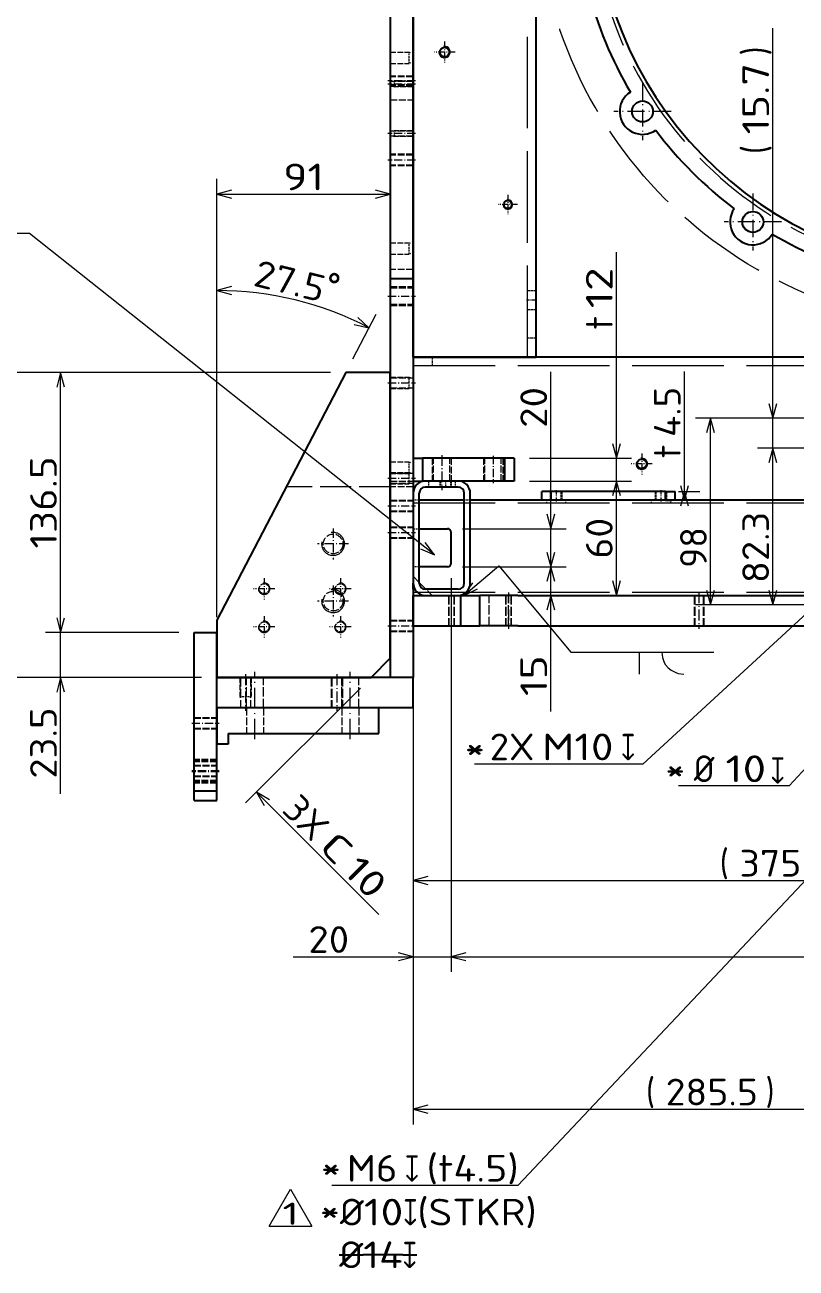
# Model space of a CAD drawing. Extents: x 0 to 1248, y -10 to 833.
# Drawn here: x 510.3 to 611.5, y 469.8 to 632.8 of the extents above; entities that cross this region are included whole.
import ezdxf
from ezdxf.enums import TextEntityAlignment as Align

# ---------------------------------------------------------------- set-up
doc = ezdxf.new("R2010")
doc.units = 0
for name, pattern in [('DASHDOT', [18.5, 12, -3, 0.5, -3]), ('DASHED', [15, 12, -3]), ('DASHSPACE', [30, 12, -18])]:
    doc.linetypes.add(name, pattern=pattern)
doc.layers.get('0').update_dxf_attribs({"lineweight": 13})
doc.styles.add('GDT', font='gdt.shx')
doc.styles.get("Standard").update_dxf_attribs({"font": 'isocp.shx'})
doc.dimstyles.get("Standard").update_dxf_attribs({"dimtxt": 2.5, "dimasz": 2.5, "dimexe": 1.25, "dimexo": 0.625, "dimtad": 1, "dimcen": 2.5, "dimadec": 0, "dimazin": 0, "dimtfac": 1, "dimtmove": 0, "dimatfit": 0, "dimfxl": 1, "dimarcsym": 0})

# ---------------------------------------------------------------- blocks, each defined once
blk = doc.blocks.new('*D141')
at = {"color": 7, "lineweight": 13}
for p, q in [((535.492862, 555.124795), (535.492862, 599.979798)), ((553.334789, 589.023816), (556.37775, 594.869298))]:
    blk.add_line(p, q, dxfattribs=at)
for points in [[(537.424716, 598.497433), (535.492862, 597.979798), (537.424716, 597.462159)], [(553.501666, 593.528153), (555.454257, 593.095273), (553.979701, 594.446454)]]:
    blk.add_lwpolyline(points, dxfattribs=at)
blk.add_arc((535.492862, 554.749795), 43.230003, 62.500001, 90.000003, dxfattribs=at)
at = {"color": 7, "lineweight": 13, "width": 0.836938}
blk.add_text('27.5', height=3.5, rotation=346.229823, dxfattribs=at).set_placement((540.116771, 598.640671), (549.193965, 596.416108), align=Align.FIT)
at = {"color": 7, "lineweight": 13}
blk.add_text('%%d', height=3.5, rotation=346.22983, dxfattribs=at).set_placement((549.360591, 597.09599))
blk = doc.blocks.new('*D144')
at = {"color": 7, "lineweight": 13}
for p, q in [((631.867862, 581.249795), (598.274154, 581.249795)), ((600.274154, 556.749795), (600.274154, 581.249795)), ((631.867862, 556.749795), (598.274154, 556.749795))]:
    blk.add_line(p, q, dxfattribs=at)
for points in [[(600.791793, 579.31794), (600.274154, 581.249795), (599.756515, 579.31794)], [(599.756515, 558.681649), (600.274154, 556.749795), (600.791793, 558.681649)]]:
    blk.add_lwpolyline(points, dxfattribs=at)
at = {"color": 7, "lineweight": 13, "width": 0.868247}
blk.add_text('98', height=3.5, rotation=90, dxfattribs=at).set_placement((599.774154, 561.610375), (599.774154, 566.964562), align=Align.FIT)
blk = doc.blocks.new('*D145')
at = {"color": 214, "lineweight": 13}
for p, q in [((635.448505, 576.477868), (591.380981, 535.882203)), ((591.380981, 535.882203), (569.286617, 535.882203))]:
    blk.add_line(p, q, dxfattribs=at)
blk.add_lwpolyline([(634.378377, 574.788247), (635.448505, 576.477868), (633.676935, 575.549676)], dxfattribs=at)
for s, width, p, p2 in [('2X', 0.953546, (571.286617, 536.382203), (577.16682, 536.382203)), ('M10', 0.921947, (578.166816, 536.382203), (587.539939, 536.382203))]:
    blk.add_text(s, height=3.5, dxfattribs=dict(at, width=width)).set_placement(p, p2, align=Align.FIT)
at = {"color": 214, "lineweight": 13, "style": 'GDT', "width": 0.526012}
blk.add_text('x', height=3.5, dxfattribs=at).set_placement((588.539939, 536.382203), (590.380981, 536.382203), align=Align.FIT)
blk = doc.blocks.new('*D152')
at = {"color": 7, "lineweight": 13}
for p, q in [((550.411288, 587.249795), (502.992862, 587.249795)), ((504.992862, 547.249795), (504.992862, 587.249795)), ((533.492862, 547.249795), (502.992862, 547.249795))]:
    blk.add_line(p, q, dxfattribs=at)
for points in [[(505.510501, 585.31794), (504.992862, 587.249795), (504.475223, 585.31794)], [(504.475223, 549.181649), (504.992862, 547.249795), (505.510501, 549.181649)]]:
    blk.add_lwpolyline(points, dxfattribs=at)
at = {"color": 7, "lineweight": 13, "width": 0.854609}
blk.add_text('160', height=3.5, rotation=90, dxfattribs=at).set_placement((504.492862, 563.1904), (504.492862, 571.30919), align=Align.FIT)
blk = doc.blocks.new('*D153')
at = {"color": 7, "lineweight": 13}
for p, q in [((535.492862, 555.124795), (535.492862, 612.624795)), ((535.492862, 610.624795), (558.242862, 610.624795))]:
    blk.add_line(p, q, dxfattribs=at)
for points in [[(537.424716, 611.142434), (535.492862, 610.624795), (537.424716, 610.107156)], [(556.311008, 610.107156), (558.242862, 610.624795), (556.311008, 611.142434)]]:
    blk.add_lwpolyline(points, dxfattribs=at)
at = {"color": 7, "lineweight": 13, "width": 1.036294}
blk.add_text('91', height=3.5, dxfattribs=at).set_placement((544.190768, 611.124795), (549.544955, 611.124795), align=Align.FIT)
blk = doc.blocks.new('*D157')
at = {"color": 7, "lineweight": 13}
for p, q in [((640.367862, 565.499795), (610.606464, 533.015473)), ((636.118869, 560.916283), (639.518063, 564.583092)), ((610.606464, 533.015473), (596.067672, 533.015473))]:
    blk.add_line(p, q, dxfattribs=at)
blk.add_lwpolyline([(638.584331, 562.814439), (639.518063, 564.583092), (637.8251, 563.518258)], dxfattribs=at)
blk.add_text('%%c', height=3.5, dxfattribs=at).set_placement((598.067672, 533.515473))
at = {"color": 7, "lineweight": 13, "width": 0.868247}
blk.add_text('10', height=3.5, dxfattribs=at).set_placement((602.215224, 533.515473), (607.569415, 533.515473), align=Align.FIT)
blk = doc.blocks.new('*D158')
at = {"color": 7, "lineweight": 13}
for p, q in [((579.316405, 556.749795), (579.316405, 587.327306)), ((567.742862, 566.749795), (581.316405, 566.749795)), ((567.742862, 561.749795), (581.316405, 561.749795))]:
    blk.add_line(p, q, dxfattribs=at)
for points in [[(578.798766, 568.681649), (579.316405, 566.749795), (579.834045, 568.681649)], [(579.834045, 559.81794), (579.316405, 561.749795), (578.798766, 559.81794)]]:
    blk.add_lwpolyline(points, dxfattribs=at)
at = {"color": 7, "lineweight": 13, "width": 0.868247}
blk.add_text('20', height=3.5, rotation=90, dxfattribs=at).set_placement((578.816405, 579.973115), (578.816405, 585.327302), align=Align.FIT)
blk = doc.blocks.new('*D159')
at = {"color": 7, "lineweight": 13}
for p, q in [((579.316405, 542.795357), (579.316405, 566.749795)), ((567.742862, 561.749795), (581.316405, 561.749795)), ((569.142863, 557.999795), (581.316405, 557.999795))]:
    blk.add_line(p, q, dxfattribs=at)
for points in [[(578.798766, 563.681649), (579.316405, 561.749795), (579.834045, 563.681649)], [(579.834045, 556.06794), (579.316405, 557.999795), (578.798766, 556.06794)]]:
    blk.add_lwpolyline(points, dxfattribs=at)
at = {"color": 7, "lineweight": 13, "width": 0.868247}
blk.add_text('15', height=3.5, rotation=90, dxfattribs=at).set_placement((578.816405, 544.795357), (578.816405, 550.149544), align=Align.FIT)
blk = doc.blocks.new('*D160')
at = {"color": 7, "lineweight": 13}
for p, q in [((566.242862, 560.249795), (566.242862, 508.624795)), ((561.242862, 557.599793), (561.242862, 508.624795)), ((545.494662, 510.624795), (571.242862, 510.624795))]:
    blk.add_line(p, q, dxfattribs=at)
for points in [[(559.311008, 510.107156), (561.242862, 510.624795), (559.311008, 511.142434)], [(568.174716, 511.142434), (566.242862, 510.624795), (568.174716, 510.107156)]]:
    blk.add_lwpolyline(points, dxfattribs=at)
at = {"color": 7, "lineweight": 13, "width": 0.868247}
blk.add_text('20', height=3.5, dxfattribs=at).set_placement((547.494662, 511.124795), (552.848849, 511.124795), align=Align.FIT)
blk = doc.blocks.new('*D161')
at = {"color": 7, "lineweight": 13}
for p, q in [((566.242862, 560.249795), (566.242862, 508.624795)), ((698.242862, 560.249795), (698.242862, 508.624795)), ((566.242862, 510.624795), (698.242862, 510.624795))]:
    blk.add_line(p, q, dxfattribs=at)
for points in [[(568.174716, 511.142434), (566.242862, 510.624795), (568.174716, 510.107156)], [(696.311012, 510.107156), (698.242862, 510.624795), (696.311012, 511.142434)]]:
    blk.add_lwpolyline(points, dxfattribs=at)
at = {"color": 7, "lineweight": 13, "width": 0.854609}
blk.add_text('528', height=3.5, dxfattribs=at).set_placement((622.713132, 511.124795), (630.831918, 511.124795), align=Align.FIT)
blk = doc.blocks.new('*D165')
at = {"color": 214, "lineweight": 13}
for p, q in [((654.478437, 564.954026), (574.992858, 480.624795)), ((574.992858, 480.624795), (550.564723, 480.624795))]:
    blk.add_line(p, q, dxfattribs=at)
blk.add_lwpolyline([(653.530065, 563.193177), (654.478437, 564.954026), (652.776698, 563.903268)], dxfattribs=at)
for s, width, p, p2 in [('M6', 0.967101, (552.564731, 481.124795), (559.173251, 481.124795)), ('(t4.5)', 0.843007, (563.014285, 481.124795), (575.097381, 481.124795))]:
    blk.add_text(s, height=3.5, dxfattribs=dict(at, width=width)).set_placement(p, p2, align=Align.FIT)
at = {"color": 214, "lineweight": 13, "style": 'GDT', "width": 0.52601}
blk.add_text('x', height=3.5, dxfattribs=at).set_placement((560.173251, 481.124795), (562.014285, 481.124795), align=Align.FIT)
blk = doc.blocks.new('*D168')
at = {"color": 7, "lineweight": 13}
for p, q in [((596.843814, 570.499795), (596.843814, 587.353657)), ((596.059329, 571.624795), (598.843814, 571.624795)), ((596.059329, 570.499795), (598.843814, 570.499795))]:
    blk.add_line(p, q, dxfattribs=at)
for points in [[(596.326175, 572.431649), (596.843814, 570.499795), (597.361453, 572.431649)], [(597.361453, 569.69294), (596.843814, 571.624795), (596.326175, 569.69294)]]:
    blk.add_lwpolyline(points, dxfattribs=at)
for s, width, p, p2 in [('4.5', 0.840154, (596.343814, 578.772446), (596.343814, 585.353654)), ('t', 1.09249, (596.343814, 575.95163), (596.343814, 577.772446))]:
    blk.add_text(s, height=3.5, rotation=90, dxfattribs=dict(at, width=width)).set_placement(p, p2, align=Align.FIT)
blk = doc.blocks.new('*D169')
at = {"color": 7, "lineweight": 13}
for p, q in [((514.992862, 531.967316), (514.992862, 558.124795)), ((530.492862, 553.124795), (512.992862, 553.124795)), ((533.492862, 547.249795), (512.992862, 547.249795))]:
    blk.add_line(p, q, dxfattribs=at)
for points in [[(514.475223, 555.056649), (514.992862, 553.124795), (515.510501, 555.056649)], [(515.510501, 545.31794), (514.992862, 547.249795), (514.475223, 545.31794)]]:
    blk.add_lwpolyline(points, dxfattribs=at)
at = {"color": 7, "lineweight": 13, "width": 0.836938}
blk.add_text('23.5', height=3.5, rotation=90, dxfattribs=at).set_placement((514.492862, 533.967316), (514.492862, 543.313126), align=Align.FIT)
blk = doc.blocks.new('*D170')
at = {"color": 7, "lineweight": 13}
for p, q in [((550.411288, 587.249795), (512.992862, 587.249795)), ((514.992862, 553.124795), (514.992862, 587.249795)), ((530.492862, 553.124795), (512.992862, 553.124795))]:
    blk.add_line(p, q, dxfattribs=at)
for points in [[(515.510501, 585.31794), (514.992862, 587.249795), (514.475223, 585.31794)], [(514.475223, 555.056649), (514.992862, 553.124795), (515.510501, 555.056649)]]:
    blk.add_lwpolyline(points, dxfattribs=at)
at = {"color": 7, "lineweight": 13, "width": 0.8352}
blk.add_text('136.5', height=3.5, rotation=90, dxfattribs=at).set_placement((514.492862, 564.132096), (514.492862, 576.242493), align=Align.FIT)
blk = doc.blocks.new('*D171')
at = {"color": 7, "lineweight": 13}
for p, q in [((632.617862, 555.999795), (632.617862, 488.624795)), ((561.242862, 541.249795), (561.242862, 488.624795)), ((561.242862, 490.624795), (632.617862, 490.624795))]:
    blk.add_line(p, q, dxfattribs=at)
for points in [[(563.174716, 491.142434), (561.242862, 490.624795), (563.174716, 490.107156)], [(630.68601, 490.107156), (632.617862, 490.624795), (630.68601, 491.142434)]]:
    blk.add_lwpolyline(points, dxfattribs=at)
for s, p in [('(', (591.802741, 491.124795)), (')', (607.49118, 491.124795))]:
    blk.add_text(s, height=3.5, dxfattribs=at).set_placement(p)
at = {"color": 7, "lineweight": 13, "width": 0.8352}
blk.add_text('285.5', height=3.5, dxfattribs=at).set_placement((594.380775, 491.124795), (606.49118, 491.124795), align=Align.FIT)
blk = doc.blocks.new('*D174')
at = {"color": 7, "lineweight": 13}
for p, q in [((576.492862, 572.999795), (589.919112, 572.999795)), ((587.919112, 557.999795), (587.919112, 572.999795))]:
    blk.add_line(p, q, dxfattribs=at)
for points in [[(588.436752, 571.06794), (587.919112, 572.999795), (587.401473, 571.06794)], [(587.401473, 559.931649), (587.919112, 557.999795), (588.436752, 559.931649)]]:
    blk.add_lwpolyline(points, dxfattribs=at)
at = {"color": 7, "lineweight": 13, "width": 0.868247}
blk.add_text('60', height=3.5, rotation=90, dxfattribs=at).set_placement((587.419112, 562.822701), (587.419112, 568.176888), align=Align.FIT)
blk = doc.blocks.new('*D175')
at = {"color": 7, "lineweight": 13}
for p, q in [((587.919112, 567.999795), (587.919112, 603.000512)), ((576.492862, 575.999795), (589.919112, 575.999795)), ((576.492862, 572.999795), (589.919112, 572.999795))]:
    blk.add_line(p, q, dxfattribs=at)
for points in [[(587.401473, 577.931649), (587.919112, 575.999795), (588.436752, 577.931649)], [(588.436752, 571.06794), (587.919112, 572.999795), (587.401473, 571.06794)]]:
    blk.add_lwpolyline(points, dxfattribs=at)
for s, width, p, p2 in [('12', 0.868247, (587.419112, 595.646325), (587.419112, 601.000512)), ('t', 1.092485, (587.419112, 592.825513), (587.419112, 594.646321))]:
    blk.add_text(s, height=3.5, rotation=90, dxfattribs=dict(at, width=width)).set_placement(p, p2, align=Align.FIT)
blk = doc.blocks.new('*D180')
at = {"color": 7, "lineweight": 13}
for p, q in [((654.992862, 562.099793), (654.992862, 518.624795)), ((561.242862, 541.249795), (561.242862, 518.624795)), ((561.242862, 520.624795), (654.992862, 520.624795))]:
    blk.add_line(p, q, dxfattribs=at)
for points in [[(563.174716, 521.142434), (561.242862, 520.624795), (563.174716, 520.107156)], [(653.06101, 520.107156), (654.992862, 520.624795), (653.06101, 521.142434)]]:
    blk.add_lwpolyline(points, dxfattribs=at)
for s, p in [('(', (601.480434, 521.124795)), (')', (613.177255, 521.124795))]:
    blk.add_text(s, height=3.5, dxfattribs=at).set_placement(p)
at = {"color": 7, "lineweight": 13, "width": 0.854609}
blk.add_text('375', height=3.5, dxfattribs=at).set_placement((604.058469, 521.124795), (612.177255, 521.124795), align=Align.FIT)
blk = doc.blocks.new('*D181')
at = {"color": 7, "lineweight": 13}
for p, q in [((632.542862, 577.324792), (606.440505, 577.324792)), ((608.440505, 556.749795), (608.440505, 577.324792)), ((631.867862, 556.749795), (606.440505, 556.749795))]:
    blk.add_line(p, q, dxfattribs=at)
for points in [[(608.958142, 575.392945), (608.440505, 577.324792), (607.922868, 575.392945)], [(607.922868, 558.681649), (608.440505, 556.749795), (608.958142, 558.681649)]]:
    blk.add_lwpolyline(points, dxfattribs=at)
at = {"color": 7, "lineweight": 13, "width": 0.836938}
blk.add_text('82.3', height=3.5, rotation=90, dxfattribs=at).set_placement((607.940505, 559.613114), (607.940505, 568.958924), align=Align.FIT)
blk = doc.blocks.new('*D182')
at = {"color": 7, "lineweight": 13}
for p, q in [((608.440505, 572.324792), (608.440505, 632.381827)), ((631.867862, 581.249795), (606.440505, 581.249795)), ((632.542862, 577.324792), (606.440505, 577.324792))]:
    blk.add_line(p, q, dxfattribs=at)
for points in [[(607.922868, 583.181649), (608.440505, 581.249795), (608.958142, 583.181649)], [(608.958142, 575.392945), (608.440505, 577.324792), (607.922868, 575.392945)]]:
    blk.add_lwpolyline(points, dxfattribs=at)
for s, p in [(')', (607.940505, 628.803794)), ('(', (607.940505, 615.879948))]:
    blk.add_text(s, height=3.5, rotation=90.000003, dxfattribs=at).set_placement(p)
at = {"color": 7, "lineweight": 13, "width": 0.836938}
blk.add_text('15.7', height=3.5, rotation=90, dxfattribs=at).set_placement((607.940505, 618.457986), (607.940505, 627.803794), align=Align.FIT)

msp = doc.modelspace()

# ---------------------------------------------------------------- linework, layer by layer
at = {"color": 7, "linetype": 'DASHED', "lineweight": 13}
for p, q in [((576.2429, 589.2498), (576.2429, 699.6248)), ((706.9929, 588.1248), (561.2429, 588.1248)), ((706.9929, 570.0998), (561.2429, 570.0998)), ((706.9929, 558.3998), (561.2429, 558.3998)), ((638.2178, 557.9998), (567.1429, 557.9998))]:
    msp.add_line(p, q, dxfattribs=at)
at = {"color": 7, "lineweight": 25}
for p, q in [((577.3679, 589.2498), (577.3679, 699.6248)), ((561.2429, 589.2498), (561.2429, 684.6248)), ((558.2429, 671.613), (558.2429, 599.4998)), ((561.2429, 671.613), (561.2429, 599.4998)), ((558.2429, 599.4998), (558.2429, 547.2498)), ((561.2429, 599.4998), (558.2429, 599.4998)), ((561.2429, 599.4998), (561.2429, 575.9998)), ((664.6179, 589.2498), (561.2429, 589.2498)), ((561.2429, 589.2498), (561.2429, 575.9999)), ((561.2429, 589.2498), (577.3679, 589.2498)), ((552.4113, 587.2498), (535.4929, 554.7498)), ((558.2429, 587.2498), (552.4113, 587.2498)), ((558.2429, 549.7498), (558.2429, 587.2498)), ((561.2429, 575.9998), (562.4929, 575.9998)), ((561.2429, 575.9998), (561.2429, 572.9998)), ((573.2429, 575.9998), (562.4929, 575.9998)), ((562.4929, 575.9998), (562.4929, 572.9998)), ((574.4929, 575.9998), (573.2429, 575.9998)), ((573.2429, 575.9998), (573.2429, 572.9998)), ((574.4929, 575.9998), (574.4929, 572.9998)), ((561.2429, 572.9999), (561.2429, 571.4176)), ((561.2429, 572.9998), (561.2429, 571.4046)), ((561.2429, 572.9998), (562.4929, 572.9998)), ((562.8411, 572.9998), (562.4929, 572.9998)), ((567.1429, 572.9998), (562.8429, 572.9998)), ((573.2429, 572.9998), (567.1429, 572.9998)), ((574.4929, 572.9998), (573.2429, 572.9998)), ((561.2429, 571.3998), (561.2429, 559.5998)), ((562.0429, 559.5998), (562.0429, 571.3998)), ((567.1429, 572.1998), (562.8429, 572.1998)), ((567.9429, 559.5998), (567.9429, 571.3998)), ((568.7429, 559.5998), (568.7429, 571.3998)), ((578.1179, 570.4998), (578.1179, 571.6248)), ((579.3679, 571.6248), (578.1179, 571.6248)), ((579.3679, 570.4998), (579.3679, 571.6248)), ((594.3679, 571.6248), (579.3679, 571.6248)), ((594.3679, 571.6248), (595.6179, 571.6248)), ((594.3679, 570.4998), (594.3679, 571.6248)), ((595.6179, 570.4998), (595.6179, 571.6248)), ((567.9428, 570.4998), (562.0428, 570.4998)), ((632.6178, 570.4998), (568.7428, 570.4998)), ((579.3679, 570.4998), (578.5679, 570.4998)), ((594.3679, 570.4998), (579.3679, 570.4998)), ((594.3679, 570.4998), (595.1679, 570.4998)), ((562.0428, 566.7498), (565.7429, 566.7498)), ((566.2429, 562.2498), (566.2429, 566.2498)), ((565.7429, 561.7498), (562.0429, 561.7498)), ((561.2429, 559.595), (561.2429, 547.2498)), ((561.2429, 558.7998), (561.2429, 559.5903)), ((561.2429, 558.7998), (561.2429, 557.9998)), ((561.2429, 553.9998), (561.2429, 557.9998)), ((561.2429, 557.9998), (567.4929, 557.9998)), ((567.1429, 558.7998), (562.8429, 558.7998)), ((562.8429, 557.9998), (567.1429, 557.9998)), ((567.4929, 553.9998), (567.4929, 557.9998)), ((567.4929, 557.9998), (569.9929, 557.9998)), ((569.9929, 553.9998), (569.9929, 557.9998)), ((574.9929, 557.9998), (569.9929, 557.9998)), ((574.9929, 557.9998), (631.6179, 557.9998)), ((535.4929, 554.7498), (535.4929, 547.2498)), ((532.4929, 553.1248), (535.4929, 553.1248)), ((532.4929, 532.3748), (532.4929, 553.1248)), ((535.4929, 532.3748), (535.4929, 553.1248)), ((561.2429, 553.9998), (567.4929, 553.9998)), ((567.4929, 553.9998), (569.9929, 553.9998)), ((574.9929, 553.9998), (569.9929, 553.9998)), ((574.9929, 553.9998), (631.6179, 553.9998)), ((558.2429, 549.7498), (555.7429, 547.2498)), ((561.2429, 547.2498), (535.4929, 547.2498)), ((535.4929, 543.2498), (535.4929, 547.2498)), ((535.4929, 547.2498), (555.7429, 547.2498)), ((561.2429, 547.2498), (558.2429, 547.2498)), ((561.2429, 543.2498), (561.2429, 547.2498)), ((561.2429, 543.2498), (535.4929, 543.2498)), ((535.4929, 543.2498), (535.4929, 538.4998)), ((556.7429, 543.2498), (535.4929, 543.2498)), ((556.7429, 539.8748), (556.7429, 543.2498)), ((536.9929, 539.8748), (556.7429, 539.8748)), ((536.9929, 539.8748), (536.9929, 538.4998)), ((536.9929, 538.4998), (535.4929, 538.4998)), ((532.4929, 532.3748), (535.4929, 532.3748)), ((532.4929, 531.1248), (532.4929, 532.3748)), ((535.4929, 531.1248), (535.4929, 532.3748)), ((532.4929, 531.1248), (535.4929, 531.1248)), ((551.5522, 471.5313), (554.6998, 471.5313)), ((554.6998, 471.5718), (559.879, 471.5718)), ((559.879, 471.5212), (561.72, 471.5212))]:
    msp.add_line(p, q, dxfattribs=at)
at = {"color": 7, "linetype": 'DASHDOT', "lineweight": 13, "ltscale": 0.06875}
for p, q in [((565.3679, 630.6248), (565.3679, 627.8748)), ((566.7429, 629.2498), (563.9929, 629.2498)), ((591.2429, 576.6248), (591.2429, 573.8748)), ((592.6179, 575.2498), (589.8679, 575.2498))]:
    msp.add_line(p, q, dxfattribs=at)
at = {"color": 7, "linetype": 'DASHED', "lineweight": 13, "ltscale": 0.0625}
for p, q in [((558.2429, 629.2498), (560.7429, 629.2498)), ((558.2429, 627.7498), (560.7429, 627.7498)), ((561.2429, 625.4237), (558.7429, 625.4237)), ((561.2429, 624.6737), (558.7429, 624.6737)), ((561.2429, 618.9286), (558.7429, 618.9286)), ((561.2429, 618.1786), (558.7429, 618.1786)), ((558.2429, 604.2498), (560.7429, 604.2498)), ((558.2429, 604.2498), (560.7429, 604.2498)), ((558.2429, 602.7498), (560.7429, 602.7498)), ((558.2429, 602.7498), (560.7429, 602.7498)), ((558.2429, 586.6248), (560.7429, 586.6248)), ((558.2429, 585.1248), (560.7429, 585.1248)), ((558.2429, 575.4998), (560.7429, 575.4998)), ((558.2429, 575.4998), (560.7429, 575.4998)), ((558.2429, 574.1248), (560.7429, 574.1248)), ((558.2429, 573.9998), (560.7429, 573.9998)), ((558.2429, 573.9998), (560.7429, 573.9998)), ((558.2429, 572.6248), (560.7429, 572.6248)), ((538.4929, 547.2498), (538.4929, 544.7498)), ((538.4929, 547.2498), (538.4929, 544.7498)), ((538.4929, 547.2498), (538.4929, 544.7498)), ((538.4929, 547.2498), (538.4929, 544.7498)), ((539.9929, 547.2498), (539.9929, 544.7498)), ((539.9929, 547.2498), (539.9929, 544.7498)), ((539.9929, 547.2498), (539.9929, 544.7498)), ((539.9929, 547.2498), (539.9929, 544.7498))]:
    msp.add_line(p, q, dxfattribs=at)
at = {"color": 7, "linetype": 'DASHED', "lineweight": 13, "ltscale": 0.01875}
for p, q in [((560.7429, 628.4998), (560.7429, 629.2498)), ((560.7429, 627.7498), (560.7429, 628.4998)), ((560.7429, 603.4998), (560.7429, 604.2498)), ((560.7429, 602.7498), (560.7429, 603.4998)), ((560.7429, 585.8748), (560.7429, 586.6248)), ((560.7429, 585.1248), (560.7429, 585.8748)), ((560.7429, 574.7498), (560.7429, 575.4998)), ((560.7429, 573.3748), (560.7429, 574.1248)), ((560.7429, 572.6248), (560.7429, 573.3748)), ((538.4929, 544.7498), (539.2429, 544.7498)), ((539.2429, 544.7498), (539.9929, 544.7498))]:
    msp.add_line(p, q, dxfattribs=at)
at = {"color": 7, "linetype": 'DASHED', "lineweight": 13, "ltscale": 0.005}
for p, q in [((560.9161, 629.1498), (560.7429, 629.2498)), ((560.9161, 627.8498), (560.7429, 627.7498)), ((560.9161, 604.1498), (560.7429, 604.2498)), ((560.9161, 604.1498), (560.7429, 604.2498)), ((560.9161, 602.8498), (560.7429, 602.7498)), ((560.9161, 602.8498), (560.7429, 602.7498)), ((560.9161, 586.5248), (560.7429, 586.6248)), ((560.9161, 585.2248), (560.7429, 585.1248)), ((560.9161, 575.3998), (560.7429, 575.4998)), ((560.9161, 575.3998), (560.7429, 575.4998)), ((560.9161, 574.0248), (560.7429, 574.1248)), ((560.9161, 574.0998), (560.7429, 573.9998)), ((560.9161, 574.0998), (560.7429, 573.9998)), ((560.9161, 572.7248), (560.7429, 572.6248)), ((538.5929, 544.5766), (538.4929, 544.7498)), ((538.5929, 544.5766), (538.4929, 544.7498)), ((538.5929, 544.5766), (538.4929, 544.7498)), ((538.5929, 544.5766), (538.4929, 544.7498)), ((539.8929, 544.5766), (539.9929, 544.7498)), ((539.8929, 544.5766), (539.9929, 544.7498)), ((539.8929, 544.5766), (539.9929, 544.7498)), ((539.8929, 544.5766), (539.9929, 544.7498))]:
    msp.add_line(p, q, dxfattribs=at)
at = {"color": 7, "linetype": 'DASHED', "lineweight": 13, "ltscale": 0.075}
for p, q in [((561.2429, 626.1066), (558.2429, 626.1066)), ((561.2429, 626.0191), (558.2429, 626.0191)), ((561.2429, 625.3737), (558.2429, 625.3737)), ((561.2429, 624.9441), (558.2429, 624.9441)), ((561.2429, 624.8566), (558.2429, 624.8566)), ((561.2429, 624.7237), (558.2429, 624.7237)), ((558.2429, 622.9998), (561.2429, 622.9998)), ((561.2429, 618.8786), (558.2429, 618.8786)), ((561.2429, 618.2286), (558.2429, 618.2286)), ((561.2429, 615.8389), (558.2429, 615.8389)), ((561.2429, 615.7389), (558.2429, 615.7389)), ((561.2429, 614.4389), (558.2429, 614.4389)), ((561.2429, 614.3389), (558.2429, 614.3389)), ((561.2429, 600.7498), (558.2429, 600.7498)), ((558.2429, 598.4998), (561.2429, 598.4998)), ((558.2429, 598.4998), (561.2429, 598.4998)), ((558.2429, 598.3248), (561.2429, 598.3248)), ((558.2429, 598.3248), (561.2429, 598.3248)), ((558.2429, 596.1748), (561.2429, 596.1748)), ((558.2429, 596.1748), (561.2429, 596.1748)), ((558.2429, 596.123), (561.2429, 596.123)), ((558.2429, 595.9998), (561.2429, 595.9998)), ((558.2429, 595.9998), (561.2429, 595.9998)), ((558.2429, 586.5248), (561.2429, 586.5248)), ((558.2429, 585.2248), (561.2429, 585.2248)), ((562.4929, 575.9998), (562.4929, 572.9998)), ((563.7429, 575.9998), (563.7429, 572.9998)), ((563.9179, 572.9998), (563.9179, 575.9998)), ((566.0679, 572.9998), (566.0679, 575.9998)), ((566.2429, 575.9998), (566.2429, 572.9998)), ((570.4929, 575.9998), (570.4929, 572.9998)), ((570.6679, 572.9998), (570.6679, 575.9998)), ((572.8179, 572.9998), (572.8179, 575.9998)), ((572.9929, 575.9998), (572.9929, 572.9998)), ((573.2429, 575.9998), (573.2429, 572.9998)), ((558.2429, 574.0248), (561.2429, 574.0248)), ((558.2429, 572.9998), (561.2429, 572.9998)), ((558.2429, 572.7248), (561.2429, 572.7248)), ((561.2429, 572.2498), (558.2429, 572.2498)), ((558.2429, 570.4998), (561.2429, 570.4998)), ((558.2429, 570.3998), (561.2429, 570.3998)), ((558.2429, 569.0998), (561.2429, 569.0998)), ((558.2429, 568.9998), (561.2429, 568.9998)), ((558.2429, 566.9998), (561.2429, 566.9998)), ((558.2429, 566.9998), (561.2429, 566.9998)), ((558.2429, 566.8998), (561.2429, 566.8998)), ((558.2429, 566.8998), (561.2429, 566.8998)), ((558.2429, 565.5998), (561.2429, 565.5998)), ((558.2429, 565.5998), (561.2429, 565.5998)), ((558.2429, 565.4998), (561.2429, 565.4998)), ((558.2429, 565.4998), (561.2429, 565.4998)), ((558.2429, 554.7498), (561.2429, 554.7498)), ((558.2429, 554.6498), (561.2429, 554.6498)), ((558.2429, 553.3498), (561.2429, 553.3498)), ((558.2429, 553.2498), (561.2429, 553.2498)), ((532.4929, 541.9998), (535.4929, 541.9998)), ((532.4929, 541.8998), (535.4929, 541.8998)), ((532.4929, 540.5998), (535.4929, 540.5998)), ((532.4929, 540.4998), (535.4929, 540.4998)), ((535.4929, 536.4998), (532.4929, 536.4998)), ((535.4929, 536.4998), (532.4929, 536.4998)), ((535.4929, 536.3748), (532.4929, 536.3748)), ((535.4929, 536.3748), (532.4929, 536.3748)), ((535.4929, 536.2873), (532.4929, 536.2873)), ((535.4929, 536.2873), (532.4929, 536.2873)), ((535.4929, 536.1623), (532.4929, 536.1623)), ((535.4929, 536.1623), (532.4929, 536.1623)), ((532.4929, 535.7498), (535.4929, 535.7498)), ((532.4929, 535.6498), (535.4929, 535.6498)), ((532.4929, 534.3498), (535.4929, 534.3498)), ((532.4929, 534.2498), (535.4929, 534.2498)), ((535.4929, 533.7123), (532.4929, 533.7123)), ((535.4929, 533.7123), (532.4929, 533.7123)), ((535.4929, 533.5873), (532.4929, 533.5873)), ((535.4929, 533.5873), (532.4929, 533.5873)), ((535.4929, 533.4998), (532.4929, 533.4998)), ((535.4929, 533.4998), (532.4929, 533.4998)), ((535.4929, 533.3748), (532.4929, 533.3748)), ((535.4929, 533.3748), (532.4929, 533.3748)), ((532.4929, 532.3748), (535.4929, 532.3748)), ((532.4929, 532.3748), (535.4929, 532.3748)), ((532.4929, 532.3748), (535.4929, 532.3748))]:
    msp.add_line(p, q, dxfattribs=at)
at = {"color": 7, "linetype": 'DASHDOT', "lineweight": 13, "ltscale": 0.090004}
for p, q in [((561.5429, 625.4816), (557.9427, 625.4816)), ((561.5429, 625.0487), (557.9427, 625.0487)), ((561.5429, 618.5536), (557.9427, 618.5536)), ((561.5429, 615.0889), (557.9427, 615.0889)), ((571.7429, 576.2998), (571.7429, 572.6997)), ((535.7929, 534.9998), (532.1927, 534.9998)), ((535.7929, 534.8748), (532.1927, 534.8748))]:
    msp.add_line(p, q, dxfattribs=at)
at = {"color": 7, "linetype": 'DASHED', "lineweight": 13, "ltscale": 0.0025}
for p, q in [((558.6563, 625.3737), (558.7429, 625.4237)), ((558.6563, 624.7237), (558.7429, 624.6737)), ((558.6563, 618.8786), (558.7429, 618.9286)), ((558.6563, 618.2286), (558.7429, 618.1786))]:
    msp.add_line(p, q, dxfattribs=at)
at = {"color": 7, "linetype": 'DASHED', "lineweight": 13, "ltscale": 0.009375}
for p, q in [((558.7429, 625.4237), (558.7429, 625.0487)), ((558.7429, 625.0487), (558.7429, 624.6737)), ((558.7429, 618.9286), (558.7429, 618.5536)), ((558.7429, 618.5536), (558.7429, 618.1786))]:
    msp.add_line(p, q, dxfattribs=at)
at = {"color": 7, "linetype": 'DASHDOT', "lineweight": 13, "ltscale": 0.1875}
for p, q in [((591.3407, 625.2074), (591.3407, 617.7074)), ((595.0907, 621.4574), (587.5907, 621.4574)), ((605.8254, 610.7226), (605.8254, 603.2226)), ((609.5754, 606.9726), (602.0754, 606.9726))]:
    msp.add_line(p, q, dxfattribs=at)
at = {"color": 7, "linetype": 'DASHDOT', "lineweight": 13, "ltscale": 0.06375}
for p, q in [((573.6679, 610.5248), (573.6679, 607.9748)), ((574.9429, 609.2498), (572.3929, 609.2498))]:
    msp.add_line(p, q, dxfattribs=at)
at = {"color": 7, "linetype": 'DASHDOT', "lineweight": 13, "ltscale": 0.09}
for p, q in [((557.9429, 597.2498), (561.5429, 597.2498)), ((557.9429, 585.8748), (561.5429, 585.8748)), ((557.9429, 573.3748), (561.5429, 573.3748)), ((557.9429, 569.7498), (561.5429, 569.7498)), ((557.9429, 566.2498), (561.5429, 566.2498)), ((557.9429, 553.9998), (561.5429, 553.9998)), ((532.1929, 541.2498), (535.7929, 541.2498))]:
    msp.add_line(p, q, dxfattribs=at)
at = {"color": 7, "linetype": 'DASHDOT', "lineweight": 13, "ltscale": 0.03375}
msp.add_line((576.1304, 596.7498), (577.4804, 596.7498), dxfattribs=at)
at = {"color": 7, "linetype": 'DASHED', "lineweight": 13, "ltscale": 0.028125}
for p, q in [((576.2429, 597.9998), (577.3679, 597.9998)), ((576.2429, 595.4998), (577.3679, 595.4998)), ((577.3679, 591.7498), (576.2429, 591.7498)), ((563.7429, 589.2498), (563.7429, 588.1248)), ((579.2429, 571.6248), (579.2429, 570.4998)), ((579.3429, 571.6248), (579.3429, 570.4998)), ((579.3679, 570.4998), (579.3679, 571.6248)), ((580.6429, 571.6248), (580.6429, 570.4998)), ((580.7429, 571.6248), (580.7429, 570.4998)), ((592.9929, 571.6248), (592.9929, 570.4998)), ((593.0929, 571.6248), (593.0929, 570.4998)), ((594.3679, 570.4998), (594.3679, 571.6248)), ((594.3929, 571.6248), (594.3929, 570.4998)), ((594.4929, 571.6248), (594.4929, 570.4998))]:
    msp.add_line(p, q, dxfattribs=at)
at = {"color": 7, "linetype": 'DASHDOT', "lineweight": 13, "ltscale": 0.114004}
msp.add_line((564.9929, 576.3798), (564.9929, 571.8197), dxfattribs=at)
at = {"color": 7, "linetype": 'DASHED', "lineweight": 13, "ltscale": 0.017323}
msp.add_line((560.7429, 574.0569), (560.7429, 574.7498), dxfattribs=at)
at = {"color": 7, "linetype": 'DASHED', "lineweight": 13, "ltscale": 0.107543}
msp.add_line((567.1429, 572.9998), (562.8411, 572.9998), dxfattribs=at)
at = {"color": 7, "linetype": 'DASHED', "lineweight": 13, "ltscale": 0.02}
for p, q in [((563.2429, 572.9998), (563.2429, 572.1998)), ((564.7429, 572.9998), (564.7429, 572.1998)), ((564.7429, 572.9998), (564.7429, 572.1998)), ((564.8429, 572.9998), (564.8429, 572.1998)), ((564.8429, 572.9998), (564.8429, 572.1998)), ((566.1429, 572.9998), (566.1429, 572.1998)), ((566.1429, 572.9998), (566.1429, 572.1998)), ((566.2429, 572.9998), (566.2429, 572.1998)), ((566.2429, 572.9998), (566.2429, 572.1998)), ((566.7429, 572.9998), (566.7429, 572.1998)), ((561.2429, 570.4998), (561.2429, 569.6998)), ((568.7428, 570.4998), (567.9428, 570.4998)), ((562.0429, 561.7498), (561.2429, 561.7498))]:
    msp.add_line(p, q, dxfattribs=at)
at = {"color": 7, "linetype": 'DASHDOT', "lineweight": 13, "ltscale": 0.024004}
msp.add_line((565.4929, 573.0798), (565.4929, 572.1197), dxfattribs=at)
at = {"color": 7, "linetype": 'DASHED', "lineweight": 13, "ltscale": 0.341002}
msp.add_line((558.2429, 572.2498), (544.6028, 572.2498), dxfattribs=at)
at = {"color": 7, "linetype": 'DASHED', "lineweight": 13, "ltscale": 0.000441}
msp.add_line((561.2429, 571.4176), (561.2429, 571.3999), dxfattribs=at)
at = {"color": 7, "linetype": 'DASHED', "lineweight": 13, "ltscale": 0.295242}
msp.add_line((561.2429, 571.4046), (561.2429, 559.595), dxfattribs=at)
at = {"color": 7, "linetype": 'DASHDOT', "lineweight": 13, "ltscale": 0.045754}
for p, q in [((579.9929, 571.7773), (579.9929, 569.9472)), ((593.7429, 571.7773), (593.7429, 569.9472))]:
    msp.add_line(p, q, dxfattribs=at)
at = {"color": 7, "linetype": 'DASHED', "lineweight": 13, "ltscale": 0.019999}
for p, q in [((562.0428, 570.4998), (561.2429, 570.4998)), ((561.2429, 566.7498), (562.0428, 566.7498))]:
    msp.add_line(p, q, dxfattribs=at)
at = {"color": 7, "linetype": 'DASHED', "lineweight": 13, "ltscale": 0.07375}
msp.add_line((561.2429, 566.7498), (561.2429, 569.6998), dxfattribs=at)
at = {"color": 7, "linetype": 'DASHED', "lineweight": 13, "ltscale": 0.01125}
for p, q in [((578.5679, 570.4998), (578.1179, 570.4998)), ((595.1679, 570.4998), (595.6179, 570.4998))]:
    msp.add_line(p, q, dxfattribs=at)
at = {"color": 7, "linetype": 'DASHED', "lineweight": 13, "ltscale": 0.01}
for p, q in [((578.7429, 570.4998), (578.7429, 570.0998)), ((581.2429, 570.4998), (581.2429, 570.0998)), ((592.4929, 570.4998), (592.4929, 570.0998)), ((594.9929, 570.4998), (594.9929, 570.0998))]:
    msp.add_line(p, q, dxfattribs=at)
at = {"color": 7, "linetype": 'DASHDOT', "lineweight": 13, "ltscale": 0.101875}
for p, q in [((550.7429, 566.7873), (550.7429, 562.7123)), ((552.7804, 564.7498), (548.7054, 564.7498)), ((550.7429, 559.2873), (550.7429, 555.2123)), ((552.7804, 557.2498), (548.7054, 557.2498))]:
    msp.add_line(p, q, dxfattribs=at)
at = {"color": 7, "linetype": 'DASHED', "lineweight": 13, "ltscale": 0.125}
msp.add_line((561.2429, 561.7498), (561.2429, 566.7498), dxfattribs=at)
at = {"color": 7, "linetype": 'DASHED', "lineweight": 13, "ltscale": 0.053988}
msp.add_line((561.2429, 559.5903), (561.2429, 561.7498), dxfattribs=at)
at = {"color": 7, "linetype": 'DASHDOT', "lineweight": 13, "ltscale": 0.07}
for p, q in [((541.6929, 560.2748), (541.6929, 557.4748)), ((551.6929, 560.2748), (551.6929, 557.4748)), ((543.0929, 558.8748), (540.2929, 558.8748)), ((553.0929, 558.8748), (550.2929, 558.8748)), ((541.6929, 555.2748), (541.6929, 552.4748)), ((551.6929, 555.2748), (551.6929, 552.4748)), ((543.0929, 553.8748), (540.2929, 553.8748)), ((553.0929, 553.8748), (550.2929, 553.8748))]:
    msp.add_line(p, q, dxfattribs=at)
at = {"color": 7, "linetype": 'DASHED', "lineweight": 13, "ltscale": 0.088388}
msp.add_line((561.2429, 560.4998), (563.7429, 557.9998), dxfattribs=at)
at = {"color": 7, "linetype": 'DASHED', "lineweight": 13, "ltscale": 0.039999}
msp.add_line((562.8428, 557.9998), (561.2429, 557.9998), dxfattribs=at)
at = {"color": 7, "linetype": 'DASHED', "lineweight": 13, "ltscale": 0.1}
for p, q in [((565.8679, 557.9998), (565.8679, 553.9998)), ((565.9179, 557.9998), (565.9179, 553.9998)), ((566.5679, 557.9998), (566.5679, 553.9998)), ((566.6179, 557.9998), (566.6179, 553.9998)), ((571.2429, 553.9998), (571.2429, 557.9998)), ((573.3679, 557.9998), (573.3679, 553.9998)), ((573.4179, 557.9998), (573.4179, 553.9998)), ((573.7429, 553.9998), (573.7429, 557.9998)), ((574.0679, 557.9998), (574.0679, 553.9998)), ((574.1179, 557.9998), (574.1179, 553.9998)), ((598.1179, 557.9998), (598.1179, 553.9998)), ((598.2054, 557.9998), (598.2054, 553.9998)), ((599.2804, 557.9998), (599.2804, 553.9998)), ((599.3679, 557.9998), (599.3679, 553.9998)), ((538.5929, 547.2498), (538.5929, 543.2498)), ((538.5929, 547.2498), (538.5929, 543.2498)), ((538.5929, 547.2498), (538.5929, 543.2498)), ((538.5929, 547.2498), (538.5929, 543.2498)), ((539.3679, 543.2498), (539.3679, 547.2498)), ((539.3679, 543.2498), (539.3679, 547.2498)), ((539.3679, 543.2498), (539.3679, 547.2498)), ((539.3679, 543.2498), (539.3679, 547.2498)), ((539.8929, 547.2498), (539.8929, 543.2498)), ((539.8929, 547.2498), (539.8929, 543.2498)), ((539.8929, 547.2498), (539.8929, 543.2498)), ((539.8929, 547.2498), (539.8929, 543.2498)), ((541.6179, 543.2498), (541.6179, 547.2498)), ((541.6179, 543.2498), (541.6179, 547.2498)), ((541.6179, 543.2498), (541.6179, 547.2498)), ((541.6179, 543.2498), (541.6179, 547.2498)), ((550.4929, 547.2498), (550.4929, 543.2498)), ((550.4929, 547.2498), (550.4929, 543.2498)), ((550.5929, 547.2498), (550.5929, 543.2498)), ((550.5929, 547.2498), (550.5929, 543.2498)), ((551.8679, 543.2498), (551.8679, 547.2498)), ((551.8679, 543.2498), (551.8679, 547.2498)), ((551.8679, 543.2498), (551.8679, 547.2498)), ((551.8679, 543.2498), (551.8679, 547.2498)), ((551.8929, 547.2498), (551.8929, 543.2498)), ((551.8929, 547.2498), (551.8929, 543.2498)), ((551.9929, 547.2498), (551.9929, 543.2498)), ((551.9929, 547.2498), (551.9929, 543.2498)), ((554.1179, 543.2498), (554.1179, 547.2498)), ((554.1179, 543.2498), (554.1179, 547.2498)), ((554.1179, 543.2498), (554.1179, 547.2498)), ((554.1179, 543.2498), (554.1179, 547.2498))]:
    msp.add_line(p, q, dxfattribs=at)
at = {"color": 7, "linetype": 'DASHDOT', "lineweight": 13, "ltscale": 0.120004}
for p, q in [((566.2429, 558.3998), (566.2429, 553.5997)), ((573.7429, 558.3998), (573.7429, 553.5997)), ((598.7429, 558.3998), (598.7429, 553.5997)), ((539.2429, 547.6498), (539.2429, 542.8497)), ((551.2429, 547.6498), (551.2429, 542.8497))]:
    msp.add_line(p, q, dxfattribs=at)
at = {"color": 7, "lineweight": 13}
for p, q in [((581.9158, 550.5672), (600.6974, 550.5672)), ((554.3286, 545.8356), (539.2694, 530.7763)), ((540.6836, 532.1905), (556.7256, 516.1485)), ((542.3493, 475.273), (545.1493, 480.1228)), ((545.1493, 480.1228), (547.9493, 475.273)), ((542.3493, 475.273), (547.9493, 475.273))]:
    msp.add_line(p, q, dxfattribs=at)
at = {"color": 7, "linetype": 'DASHDOT', "lineweight": 13, "ltscale": 0.221254}
for p, q in [((540.4929, 539.1372), (540.4929, 547.9873)), ((552.9929, 539.1372), (552.9929, 547.9873))]:
    msp.add_line(p, q, dxfattribs=at)
at = {"color": 7, "linetype": 'DASHED', "lineweight": 13, "ltscale": 0.084375}
for p, q in [((539.3679, 543.2498), (539.3679, 539.8748)), ((539.3679, 543.2498), (539.3679, 539.8748)), ((541.6179, 543.2498), (541.6179, 539.8748)), ((541.6179, 543.2498), (541.6179, 539.8748)), ((551.8679, 543.2498), (551.8679, 539.8748)), ((551.8679, 543.2498), (551.8679, 539.8748)), ((554.1179, 543.2498), (554.1179, 539.8748)), ((554.1179, 543.2498), (554.1179, 539.8748))]:
    msp.add_line(p, q, dxfattribs=at)
at = {"color": 7, "lineweight": 13}
for points in [[(564.0318, 563.3157), (510.9221, 605.4456), (496.7278, 605.4456)], [(562.1966, 564.1108), (564.0318, 563.3157), (562.84, 564.9218)], [(567.8998, 557.9998), (572.4714, 561.8874), (581.9158, 550.5672)], [(569.0361, 559.6456), (567.8998, 557.9998), (569.7068, 558.8569)], [(590.9605, 547.6669), (590.9605, 550.5672)], [(593.8609, 550.5672), (593.9645, 549.8421), (594.1716, 549.2206), (594.3788, 548.9099), (594.6896, 548.4956), (595.1039, 548.1848), (595.7254, 547.8741), (596.0362, 547.7705), (596.7612, 547.6669)], [(542.4156, 531.1905), (540.6836, 532.1905), (541.6836, 530.4585)]]:
    msp.add_lwpolyline(points, dxfattribs=at)
at = {"color": 7, "linetype": 'DASHED', "lineweight": 13}
msp.add_circle((634.9929, 650.6248), 57.5, dxfattribs=at)
at = {"color": 7, "lineweight": 25}
for centre, radius in [((565.3679, 629.2498), 0.625), ((591.3407, 621.4574), 1.375), ((573.6679, 609.2498), 0.525), ((605.8254, 606.9726), 1.375), ((591.2429, 575.2498), 0.625)]:
    msp.add_circle(centre, radius, dxfattribs=at)
at = {"color": 7, "linetype": 'DASHED', "lineweight": 13, "ltscale": 0.085833}
for centre in [(550.7429, 564.7498), (550.7429, 557.2498)]:
    msp.add_circle(centre, 1.2875, dxfattribs=at)
at = {"color": 7, "linetype": 'DASHED', "lineweight": 13, "ltscale": 0.043333}
for centre in [(541.6929, 558.8748), (551.6929, 558.8748), (541.6929, 553.8748), (551.6929, 553.8748)]:
    msp.add_circle(centre, 0.65, dxfattribs=at)
at = {"color": 7, "linetype": 'DASHED', "lineweight": 13}
msp.add_arc((634.9929, 650.6248), 50.5, 139.258557, 130.741443, dxfattribs=at)
at = {"color": 7, "lineweight": 25}
for centre, radius, start, end in [((634.9929, 650.6248), 50, 139.301222, 130.698778), ((634.9929, 650.6248), 52.5, 194.52449, 210.47551), ((591.3407, 621.4574), 3, 122.112755, 305.387245), ((634.9929, 650.6248), 52.5, 217.02449, 232.97551), ((605.8254, 606.9726), 3, 144.612755, 327.887245), ((634.9929, 650.6248), 52.5, 239.52449, 255.47551), ((562.8429, 571.3998), 1.6, 90, 180), ((567.1429, 571.3998), 1.6, 0, 90), ((562.8429, 571.3998), 0.8, 90, 180), ((567.1429, 571.3998), 0.8, 0, 90), ((565.7429, 566.2498), 0.5, 0, 90), ((565.7429, 562.2498), 0.5, 270, 0), ((562.8429, 559.5998), 1.6, 180, 270), ((562.8429, 559.5998), 0.8, 180, 270), ((567.1429, 559.5998), 1.6, 270, 0), ((567.1429, 559.5998), 0.8, 270, 0)]:
    msp.add_arc(centre, radius, start, end, dxfattribs=at)
at = {"color": 7, "lineweight": 13}
for centre, radius in [((565.3679, 629.2498), 0.75), ((573.6679, 609.2498), 0.625), ((591.2429, 575.2498), 0.75)]:
    msp.add_arc(centre, radius, 169.999993, 100.000014, dxfattribs=at)
at = {"color": 7, "linetype": 'DASHSPACE', "lineweight": 13}
for centre, radius in [((550.7429, 564.7498), 1.5), ((541.6929, 558.8748), 0.75), ((551.6929, 558.8748), 0.75), ((550.7429, 557.2498), 1.5), ((541.6929, 553.8748), 0.75), ((551.6929, 553.8748), 0.75)]:
    msp.add_arc(centre, radius, 169.999993, 100.000014, dxfattribs=at)

# ---------------------------------------------------------------- texts
at = {"color": 7, "lineweight": 13}
for s, height, width, p, p2 in [('*', 3.5, 1.195196, (568.0474, 536.3486), (570.637, 536.3486)), ('*', 3.5, 1.195198, (594.3414, 533.5353), (596.931, 533.5353)), ('*', 3.5, 1.195196, (549.156, 481.3008), (551.7455, 481.3008)), ('1', 2.91, 1.412505, (544.0993, 475.4665), (546.2524, 475.4665)), ('*', 3.5, 1.195196, (549.015, 475.6512), (551.6046, 475.6512)), ('%%c', 3.5, 1.110901, (551.6331, 475.3772), (554.7806, 475.3772)), ('10', 3.5, 0.839869, (554.7806, 475.3772), (559.9598, 475.3772)), ('(STKR)', 3.5, 0.921115, (561.8009, 475.3772), (577.4598, 475.3772)), ('%%c', 3.5, 1.110901, (551.5522, 469.7813), (554.6998, 469.7813)), ('14', 3.5, 0.817767, (554.6998, 469.7813), (559.879, 469.7813))]:
    msp.add_text(s, height=height, dxfattribs=dict(at, width=width)).set_placement(p, p2, align=Align.FIT)
at = {"color": 7, "lineweight": 13, "style": 'GDT'}
for width, p, p2 in [(0.526011, (608.1592, 533.3174), (610.0002, 533.3174)), (0.526012, (559.9598, 475.3772), (561.8009, 475.3772)), (0.526012, (559.879, 469.7813), (561.72, 469.7813))]:
    msp.add_text('x', height=3.5, dxfattribs=dict(at, width=width)).set_placement(p, p2, align=Align.FIT)
at = {"color": 7, "lineweight": 13}
for s, width, p, p2 in [('3X', 0.953546, (543.8749, 529.7063), (548.0328, 525.5484)), ('C', 1.146437, (548.7399, 524.8413), (551.1719, 522.4093)), ('10', 0.868246, (551.879, 521.7022), (555.665, 517.9162))]:
    msp.add_text(s, height=3.5, rotation=315, dxfattribs=dict(at, width=width)).set_placement(p, p2, align=Align.FIT)

# ---------------------------------------------------------------- dimensions: what is measured, and where the dimension line sits
at = {"lineweight": 0}
for base, p1, p2, angle, text, picture, middle, dimtype in [((608.4405, 577.3248), (633.8679, 581.2498), (634.5429, 577.3248), 270, '(<>)', '*D182', (608.4405, 623.1309), 160), ((587.9191, 572.9998), (574.4929, 575.9998), (574.4929, 572.9998), 270, 't<>', '*D175', (587.9191, 596.913), 161), ((596.8438, 570.4998), (595.6179, 571.6248), (595.6179, 570.4998), 270, 't<>', '*D168', (596.8438, 580.6526), 161), ((561.2429, 520.6248), (654.9929, 564.0998), (561.2429, 543.2498), 180, '(<>)', '*D180', (608.1179, 520.6248), 160), ((561.2429, 490.6248), (632.6179, 557.9998), (561.2429, 543.2498), 180, '(<>)', '*D171', (600.436, 490.6248), 160)]:
    dim = msp.add_linear_dim(base=base, p1=p1, p2=p2, angle=angle, text=text, dimstyle='STANDARD', override={"dimlfac": 4}, dxfattribs=at)
    dim.commit()
    dim.dimension.update_dxf_attribs({"geometry": picture, "text_midpoint": middle, "dimtype": dimtype})
for base, p1, p2, angle, picture, middle, dimtype in [((535.4929, 610.6248), (558.2429, 608.1248), (535.4929, 553.1248), 180, '*D153', (546.8679, 610.6248), 160), ((504.9929, 547.2498), (552.4113, 587.2498), (535.4929, 547.2498), 270, '*D152', (504.9929, 567.2498), 160), ((514.9929, 553.1248), (552.4113, 587.2498), (532.4929, 553.1248), 270, '*D170', (514.9929, 570.1873), 160), ((579.3164, 566.7498), (565.7429, 561.7498), (565.7429, 566.7498), 90, '*D158', (579.3164, 582.6502), 161), ((600.2742, 556.7498), (633.8679, 581.2498), (633.8679, 556.7498), 270, '*D144', (600.2742, 564.2875), 161), ((608.4405, 556.7498), (634.5429, 577.3248), (633.8679, 556.7498), 270, '*D181', (608.4405, 564.286), 160), ((587.9191, 557.9998), (574.4929, 572.9998), (585.4191, 557.9998), 270, '*D174', (587.9191, 565.4998), 160), ((579.3164, 557.9998), (565.7429, 561.7498), (567.1429, 557.9998), 270, '*D159', (579.3164, 547.4725), 160), ((561.2429, 510.6248), (566.2429, 562.2498), (561.2429, 559.5998), 180, '*D160', (550.1718, 510.6248), 160), ((566.2429, 510.6248), (698.2429, 562.2498), (566.2429, 562.2498), 180, '*D161', (626.7725, 510.6248), 161), ((514.9929, 547.2498), (532.4929, 553.1248), (535.4929, 547.2498), 270, '*D169', (514.9929, 538.6402), 160)]:
    dim = msp.add_linear_dim(base=base, p1=p1, p2=p2, angle=angle, dimstyle='STANDARD', override={"dimlfac": 4}, dxfattribs=at)
    dim.commit()
    dim.dimension.update_dxf_attribs({"geometry": picture, "text_midpoint": middle, "dimtype": dimtype})
dim = msp.add_angular_dim_2l(base=(549.0906, 595.7856), line1=((535.4929, 554.7498), (552.4113, 587.2498)), line2=((535.4929, 554.7498), (535.4929, 553.1248)), dimstyle='STANDARD', dxfattribs=at)
dim.commit()
dim.dimension.update_dxf_attribs({"geometry": '*D141', "text_midpoint": (545.7828, 596.7373), "dimtype": 162})
for p1, p2, text, picture, middle in [((637.2872, 578.1717), (635.4485, 576.4779), '2XM10<DEPTH>', '*D145', (586.7968, 531.6592)), ((655.5073, 566.0456), (654.4784, 564.954), 'M6<><DEPTH>(t4.5)', '*D165', (570.8647, 476.2451))]:
    dim = msp.add_diameter_dim_2p(p1=p1, p2=p2, text=text, dimstyle='STANDARD', override={"dimlfac": 4}, dxfattribs=at)
    dim.commit()
    dim.dimension.update_dxf_attribs({"geometry": picture, "text_midpoint": middle, "dimtype": 163})
dim = msp.add_diameter_dim_2p(p1=(641.2177, 566.4165), p2=(639.5181, 564.5831), dimstyle='STANDARD', override={"dimlfac": 4}, dxfattribs=at)
dim.commit()
dim.dimension.update_dxf_attribs({"geometry": '*D157', "text_midpoint": (607.9394, 530.5183), "dimtype": 163})

doc.saveas('drawing.dxf')
